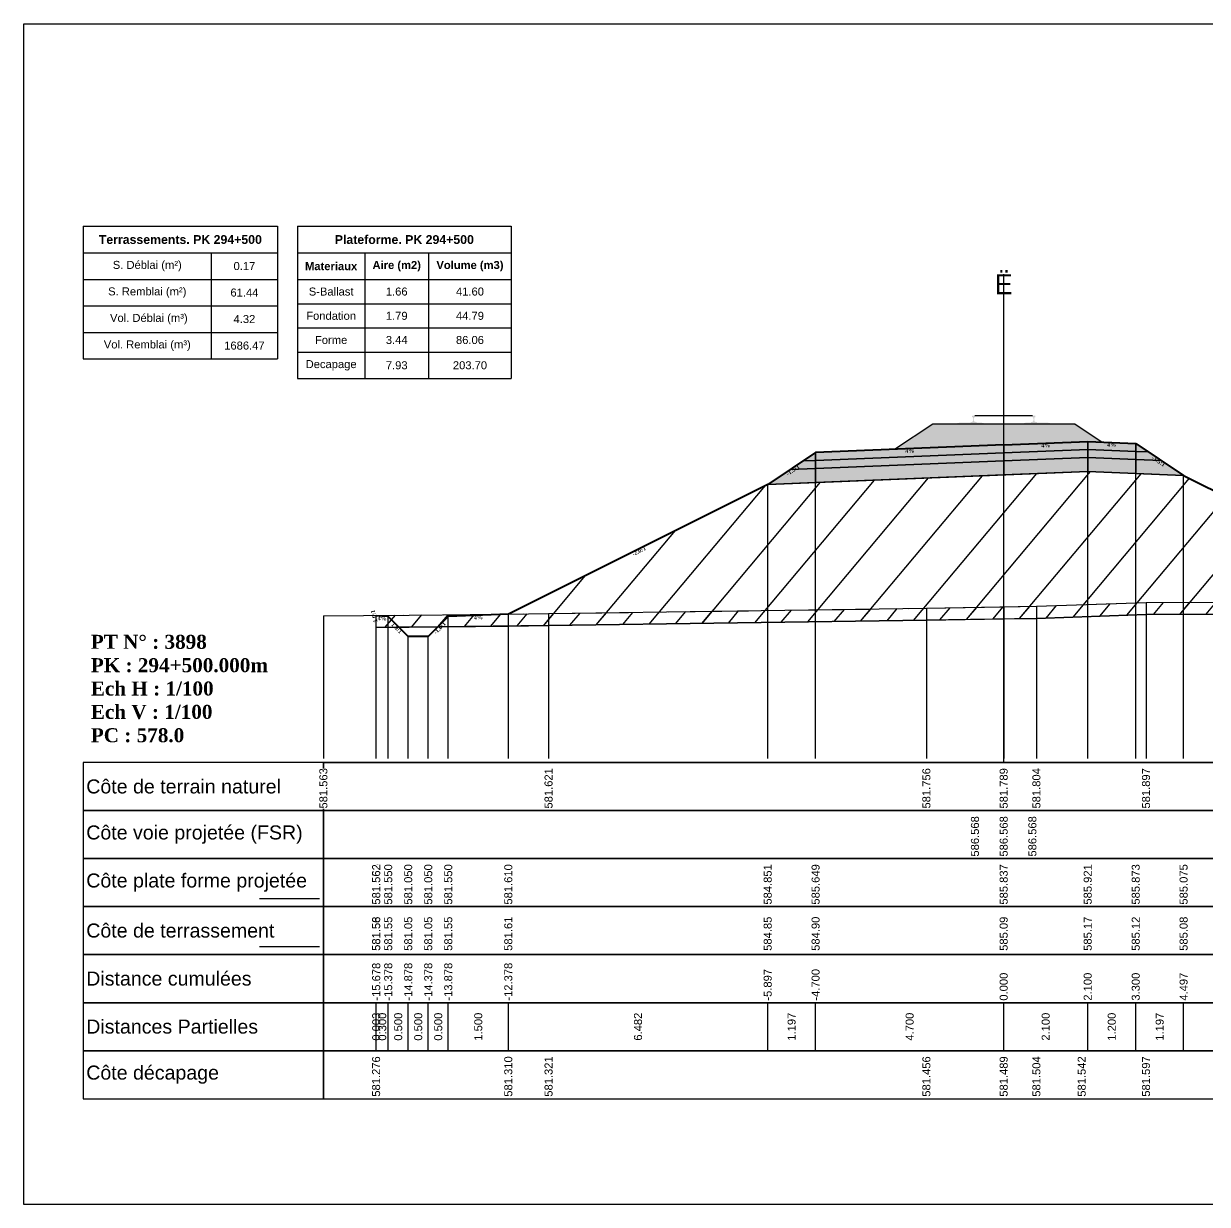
# Model space of a CAD drawing. Header units: millimetres. Extents: x 2762 to 3076, y 916 to 3305.
# Drawn here: x 2797.56 to 2827.14, y 2505.65 to 2535.15 of the extents above; entities that cross this region are included whole.
import ezdxf

# ---------------------------------------------------------------- set-up
doc = ezdxf.new("R2010")
doc.units = ezdxf.units.MM
doc.header["$LTSCALE"] = 2
doc.linetypes.add('CACHE', pattern=[9.525, 6.35, -3.175])
doc.linetypes.add('DASHED', pattern=[0.75, 0.5, -0.25])
for name, color, linetype in [('C-ANNO-TABL', 1, 'Continuous'), ('C-ANNO-TABL-TEXT', 150, 'Continuous'), ('C-ANNO-TABL-TITL', 150, 'Continuous'), ('C-ANNO-TABL-TTBL', 5, 'Continuous'), ('C-ROAD-CORR', 5, 'Continuous'), ('C-ROAD-SCTN', 7, 'Continuous')]:
    doc.layers.add(name, color=color, linetype=linetype)
doc.styles.add('ARIAL', font='arial.ttf')
doc.styles.add('C3D_Etiquette', font='romans.shx')
doc.styles.add('C3D_Profil_Travers', font='romans.shx')
doc.styles.get("Standard").update_dxf_attribs({"font": 'arial.ttf'})

msp = doc.modelspace()

# ---------------------------------------------------------------- hatches: boundary and pattern name
at = {"linetype": 'Continuous', "lineweight": -3}
h = msp.add_hatch(dxfattribs=at)
h.set_pattern_fill('GRAVEL', color=252, scale=0.009, style=0)
h.set_pattern_definition([(228.0128, (2819.486781, 2524.74023), (-1.8288, -2.0574), [0.030755, -3.0447435]), (184.96974, (2819.466207, 2524.717369), (2.743199999, 0.228600013), [0.0527764, -5.2248644]), (132.51045, (2819.413629, 2524.712797), (2.286, -2.5146), [0.0372133, -3.684125]), (267.2737, (2819.324475, 2524.655647), (0.2286, 4.572), [0.0480604, -4.7579794]), (292.83365, (2819.322189, 2524.607641), (-1.143, 2.7432), [0.047127, -4.6655827]), (357.2737, (2819.340477, 2524.564207), (-4.572, 0.2286), [0.0480604, -4.7579794]), (37.69424, (2819.388483, 2524.561921), (-2.9718, -2.286), [0.0635574, -6.2921804]), (72.25533, (2819.438775, 2524.600783), (1.6002, 5.0292), [0.0600048, -5.940473]), (121.42957, (2819.457063, 2524.657933), (-1.8288, 2.9718), [0.048223, -4.774099]), (175.23636, (2819.431917, 2524.699081), (2.5146, -0.2286), [0.055054, -2.697654]), (222.39744, (2819.377053, 2524.703653), (-2.7432, -2.5146), [0.071197, -7.0485095]), (138.81407, (2819.55079, 2524.653361), (-1.6002, 1.3716), [0.0243004, -2.405751]), (171.46923, (2819.532501, 2524.669363), (2.9718, -0.4572), [0.0462314, -4.5769175]), (225, (2819.48678, 2524.67622), (-3e-17, -0.2286), [0.032329, -0.29096]), (203.1986, (2819.47078, 2524.703653), (1.143, 0.4572), [0.01741, -1.723556]), (291.8014, (2819.454777, 2524.696795), (-0.2286, 0.6858), [0.024621, -1.206428]), (30.9638, (2819.46392, 2524.673935), (0.6858, 0.4572), [0.039989, -1.292967]), (161.565, (2819.49821, 2524.69451), (0.4572, -0.2286), [0.028916, -0.693981]), (16.38954, (2819.322189, 2524.696795), (2.286, 0.6858), [0.040508, -4.0102944]), (70.34618, (2819.361051, 2524.708225), (-0.9144, -2.5146), [0.033984, -3.3643994]), (293.1986, (2819.49821, 2524.74023), (-0.4572, 1.143), [0.034819, -1.7061465]), (343.61046, (2819.511927, 2524.708225), (-2.286, 0.6858), [0.040508, -4.0102944]), (339.44395, (2819.32219, 2524.555063), (-1.143, 0.4572), [0.039063, -1.914096]), (294.77514, (2819.358765, 2524.541347), (-1.143, 2.5146), [0.0327305, -3.2403234]), (66.8014, (2819.500497, 2524.51163), (0.4572, 1.143), [0.034819, -1.7061465]), (17.35402, (2819.514213, 2524.543633), (-2.9718, -0.9144), [0.0383204, -3.793714]), (69.44395, (2819.388483, 2524.51163), (-0.4572, -1.143), [0.0195316, -1.933628]), (101.3099, (2819.48678, 2524.51163), (-0.2286, 0.9144), [0.011656, -1.1539795]), (165.9638, (2819.484495, 2524.52306), (0.6858, -0.2286), [0.047127, -0.895415]), (186.009, (2819.438775, 2524.534489), (2.286, 0.2286), [0.043674, -4.323723]), (303.69, (2819.46392, 2524.65336), (-0.2286, 0.4572), [0.032969, -0.79126]), (353.15723, (2819.482209, 2524.625929), (3.8862, -0.4572), [0.05756, -5.698441]), (60.9454, (2819.53936, 2524.619071), (-0.9144, -1.6002), [0.023536, -2.330045]), (90, (2819.5508, 2524.63965), (-0.2286, 0.2286), [0.013716, -0.214884]), (120.25644, (2819.434203, 2524.541347), (0.9144, -1.6002), [0.031758, -3.1440547]), (48.0128, (2819.418201, 2524.56878), (1.8288, 2.0574), [0.06151, -3.0139886]), (0, (2819.45935, 2524.6145), (0.2286, 0.2286), [0.059436, -0.169164]), (325.30485, (2819.518785, 2524.614499), (2.286, -1.6002), [0.036145, -3.5783385]), (254.0546, (2819.548503, 2524.593925), (-0.2286, -0.9144), [0.033285, -1.6309485]), (207.64598, (2819.539359, 2524.561921), (-4.3434, -2.286), [0.054193, -5.365122]), (175.42608, (2819.491353, 2524.536775), (-2.9718, 0.2286), [0.0573327, -5.675926])])
h.paths.add_polyline_path([(2819.322, 2524.512), (2820.28, 2525.15), (2823.83, 2525.15), (2824.519, 2524.69), (2824.155, 2524.705)])
msp.add_hatch(color=254, dxfattribs=at).paths.add_polyline_path([(2820.837, 2524.968), (2820.837, 2525.153), (2820.952, 2525.174), (2821.3, 2525.174), (2821.3, 2525.18), (2821.226, 2525.18), (2821.226, 2525.19), (2821.227, 2525.191), (2821.229, 2525.192), (2821.23, 2525.192), (2821.25, 2525.194), (2821.253, 2525.194), (2821.256, 2525.195), (2821.284, 2525.206), (2821.287, 2525.207), (2821.288, 2525.208), (2821.289, 2525.21), (2821.29, 2525.214), (2821.291, 2525.221), (2821.292, 2525.23), (2821.293, 2525.24), (2821.293, 2525.264), (2821.292, 2525.28), (2821.292, 2525.286), (2821.291, 2525.292), (2821.29, 2525.297), (2821.29, 2525.299), (2821.289, 2525.302), (2821.288, 2525.304), (2821.287, 2525.305), (2821.286, 2525.307), (2821.285, 2525.307), (2821.269, 2525.313), (2821.267, 2525.315), (2821.266, 2525.315), (2821.265, 2525.317), (2821.265, 2525.32), (2821.265, 2525.338), (2821.266, 2525.342), (2821.267, 2525.344), (2821.269, 2525.347), (2821.271, 2525.348), (2821.274, 2525.349), (2821.275, 2525.35), (2821.279, 2525.351), (2821.283, 2525.351), (2821.286, 2525.352), (2821.29, 2525.352), (2821.295, 2525.352), (2821.298, 2525.352), (2821.301, 2525.352), (2821.305, 2525.352), (2821.308, 2525.352), (2821.312, 2525.352), (2821.317, 2525.352), (2821.32, 2525.351), (2821.324, 2525.351), (2821.328, 2525.35), (2821.329, 2525.349), (2821.331, 2525.348), (2821.334, 2525.347), (2821.336, 2525.344), (2821.337, 2525.342), (2821.337, 2525.338), (2821.337, 2525.32), (2821.337, 2525.317), (2821.337, 2525.315), (2821.336, 2525.315), (2821.334, 2525.313), (2821.318, 2525.307), (2821.317, 2525.307), (2821.315, 2525.305), (2821.314, 2525.304), (2821.314, 2525.302), (2821.313, 2525.299), (2821.312, 2525.297), (2821.312, 2525.292), (2821.311, 2525.286), (2821.31, 2525.28), (2821.31, 2525.264), (2821.31, 2525.24), (2821.311, 2525.23), (2821.312, 2525.221), (2821.313, 2525.214), (2821.314, 2525.21), (2821.315, 2525.208), (2821.316, 2525.207), (2821.318, 2525.206), (2821.347, 2525.195), (2821.35, 2525.194), (2821.353, 2525.194), (2821.373, 2525.192), (2821.374, 2525.192), (2821.375, 2525.191), (2821.376, 2525.19), (2821.376, 2525.18), (2821.302, 2525.18), (2821.302, 2525.174), (2821.506, 2525.174), (2821.638, 2525.144), (2822.472, 2525.144), (2822.603, 2525.174), (2822.807, 2525.174), (2822.807, 2525.18), (2822.733, 2525.18), (2822.733, 2525.19), (2822.734, 2525.191), (2822.736, 2525.192), (2822.737, 2525.192), (2822.757, 2525.194), (2822.76, 2525.194), (2822.763, 2525.195), (2822.791, 2525.206), (2822.794, 2525.207), (2822.795, 2525.208), (2822.796, 2525.21), (2822.797, 2525.214), (2822.798, 2525.221), (2822.799, 2525.23), (2822.8, 2525.24), (2822.8, 2525.264), (2822.799, 2525.28), (2822.799, 2525.286), (2822.798, 2525.292), (2822.797, 2525.297), (2822.797, 2525.299), (2822.796, 2525.302), (2822.795, 2525.304), (2822.794, 2525.305), (2822.793, 2525.307), (2822.792, 2525.307), (2822.776, 2525.313), (2822.774, 2525.315), (2822.773, 2525.315), (2822.772, 2525.317), (2822.772, 2525.32), (2822.772, 2525.338), (2822.773, 2525.342), (2822.774, 2525.344), (2822.776, 2525.347), (2822.778, 2525.348), (2822.781, 2525.349), (2822.782, 2525.35), (2822.786, 2525.351), (2822.79, 2525.351), (2822.793, 2525.352), (2822.797, 2525.352), (2822.802, 2525.352), (2822.805, 2525.352), (2822.808, 2525.352), (2822.812, 2525.352), (2822.815, 2525.352), (2822.819, 2525.352), (2822.824, 2525.352), (2822.827, 2525.351), (2822.831, 2525.351), (2822.835, 2525.35), (2822.836, 2525.349), (2822.838, 2525.348), (2822.841, 2525.347), (2822.843, 2525.344), (2822.844, 2525.342), (2822.844, 2525.338), (2822.844, 2525.32), (2822.844, 2525.317), (2822.844, 2525.315), (2822.843, 2525.315), (2822.841, 2525.313), (2822.825, 2525.307), (2822.824, 2525.307), (2822.822, 2525.305), (2822.821, 2525.304), (2822.821, 2525.302), (2822.82, 2525.299), (2822.819, 2525.297), (2822.819, 2525.292), (2822.818, 2525.286), (2822.817, 2525.28), (2822.817, 2525.264), (2822.817, 2525.24), (2822.818, 2525.23), (2822.819, 2525.221), (2822.82, 2525.214), (2822.821, 2525.21), (2822.822, 2525.208), (2822.823, 2525.207), (2822.825, 2525.206), (2822.854, 2525.195), (2822.857, 2525.194), (2822.86, 2525.194), (2822.88, 2525.192), (2822.881, 2525.192), (2822.882, 2525.191), (2822.883, 2525.19), (2822.883, 2525.18), (2822.809, 2525.18), (2822.809, 2525.174), (2823.157, 2525.174), (2823.272, 2525.153), (2823.272, 2524.968)])
h = msp.add_hatch(color=30, dxfattribs=at)
h.paths.add_polyline_path([(2825.355, 2524.257), (2825.355, 2524.457), (2825.674, 2524.444), (2825.993, 2524.231)])
h.paths.add_polyline_path([(2824.155, 2524.305), (2824.155, 2524.505), (2825.355, 2524.457), (2825.355, 2524.257)])
h.paths.add_polyline_path([(2822.055, 2524.221), (2822.055, 2524.421), (2824.155, 2524.505), (2824.155, 2524.305)])
h.paths.add_polyline_path([(2817.355, 2524.033), (2817.355, 2524.233), (2822.055, 2524.421), (2822.055, 2524.221)])
h.paths.add_polyline_path([(2816.716, 2524.007), (2817.035, 2524.22), (2817.355, 2524.233), (2817.355, 2524.033)])
h = msp.add_hatch(color=11, dxfattribs=at)
h.paths.add_polyline_path([(2825.355, 2524.457), (2825.355, 2524.657), (2825.674, 2524.444)])
h.paths.add_polyline_path([(2824.155, 2524.505), (2824.155, 2524.705), (2825.355, 2524.657), (2825.355, 2524.457)])
h.paths.add_polyline_path([(2822.055, 2524.421), (2822.055, 2524.621), (2824.155, 2524.705), (2824.155, 2524.505)])
h.paths.add_polyline_path([(2817.355, 2524.233), (2817.355, 2524.433), (2822.055, 2524.621), (2822.055, 2524.421)])
h.paths.add_polyline_path([(2817.035, 2524.22), (2817.355, 2524.433), (2817.355, 2524.233)])
h = msp.add_hatch(color=83, dxfattribs=at)
h.paths.add_polyline_path([(2825.355, 2523.907), (2825.355, 2524.257), (2825.993, 2524.231), (2826.551, 2523.859)])
h.paths.add_polyline_path([(2824.155, 2523.955), (2824.155, 2524.305), (2825.355, 2524.257), (2825.355, 2523.907)])
h.paths.add_polyline_path([(2822.055, 2523.871), (2822.055, 2524.221), (2824.155, 2524.305), (2824.155, 2523.955)])
h.paths.add_polyline_path([(2817.355, 2523.683), (2817.355, 2524.033), (2822.055, 2524.221), (2822.055, 2523.871)])
h.paths.add_polyline_path([(2816.158, 2523.635), (2816.716, 2524.007), (2817.355, 2524.033), (2817.355, 2523.683)])
h = msp.add_hatch(dxfattribs=at)
h.set_pattern_fill('_U', color=3, angle=50, style=0, pattern_type=0)
h.set_pattern_definition([(50, (2807.918, 2520.076), (-0.766044, 0.642788), [])])
h.paths.add_polyline_path([(2807.918, 2520.076), (2808.176, 2520.334), (2809.676, 2520.394), (2816.158, 2523.635), (2824.155, 2523.955), (2826.551, 2523.859), (2832.822, 2520.724), (2832.822, 2520.424), (2825.612, 2520.381), (2822.873, 2520.287), (2820.124, 2520.24), (2810.682, 2520.105)])
h.paths.add_polyline_path([(2806.373, 2520.06), (2806.373, 2520.36), (2806.376, 2520.346), (2806.676, 2520.334), (2806.945, 2520.066)])
h = msp.add_hatch(dxfattribs=at)
h.set_pattern_fill('_U', color=150, scale=0.5, angle=50, style=0, pattern_type=0)
h.set_pattern_definition([(50, (2807.918, 2520.07604), (-0.383022, 0.321394), [])])
h.paths.add_polyline_path([(2807.918, 2520.076), (2808.176, 2520.334), (2809.676, 2520.394), (2810.682, 2520.405), (2820.124, 2520.54), (2822.873, 2520.587), (2825.612, 2520.681), (2832.822, 2520.724), (2832.822, 2520.424), (2825.612, 2520.381), (2822.873, 2520.287), (2820.124, 2520.24), (2810.682, 2520.105)])
h.paths.add_polyline_path([(2806.373, 2520.36), (2809.676, 2520.394), (2808.176, 2520.334), (2807.918, 2520.076), (2806.945, 2520.066), (2806.676, 2520.334), (2806.376, 2520.346)])
h.paths.add_polyline_path([(2806.373, 2520.06), (2806.373, 2520.36), (2806.376, 2520.346), (2806.676, 2520.334), (2806.945, 2520.066)])

# ---------------------------------------------------------------- linework, layer by layer
at = {"color": 7, "linetype": 'Continuous', "lineweight": -3}
for p, q in [((2822.055, 2516.684), (2822.055, 2528.884)), ((2805.054, 2516.684), (2839.056, 2516.684)), ((2806.373, 2509.484), (2806.373, 2510.684)), ((2806.376, 2509.484), (2806.376, 2510.684)), ((2806.376, 2509.484), (2806.376, 2510.684)), ((2806.676, 2509.484), (2806.676, 2510.684)), ((2806.676, 2509.484), (2806.676, 2510.684)), ((2807.176, 2509.484), (2807.176, 2510.684)), ((2807.176, 2509.484), (2807.176, 2510.684)), ((2807.676, 2509.484), (2807.676, 2510.684)), ((2807.676, 2509.484), (2807.676, 2510.684)), ((2808.176, 2509.484), (2808.176, 2510.684)), ((2808.176, 2509.484), (2808.176, 2510.684)), ((2809.676, 2509.484), (2809.676, 2510.684)), ((2809.676, 2509.484), (2809.676, 2510.684)), ((2816.158, 2509.484), (2816.158, 2510.684)), ((2816.158, 2509.484), (2816.158, 2510.684)), ((2817.355, 2509.484), (2817.355, 2510.684)), ((2817.355, 2509.484), (2817.355, 2510.684)), ((2822.055, 2509.484), (2822.055, 2510.684)), ((2822.055, 2509.484), (2822.055, 2510.684)), ((2824.155, 2509.484), (2824.155, 2510.684)), ((2824.155, 2509.484), (2824.155, 2510.684)), ((2825.355, 2509.484), (2825.355, 2510.684)), ((2825.355, 2509.484), (2825.355, 2510.684)), ((2826.551, 2509.484), (2826.551, 2510.684)), ((2826.551, 2509.484), (2826.551, 2510.684))]:
    msp.add_line(p, q, dxfattribs=at)
at = {"color": 251, "linetype": 'Continuous', "lineweight": -3}
for p, q in [((2819.322, 2524.512), (2820.28, 2525.15)), ((2820.28, 2525.15), (2823.83, 2525.15)), ((2823.83, 2525.15), (2824.519, 2524.69)), ((2817.355, 2524.433), (2822.055, 2524.621)), ((2824.155, 2524.705), (2819.322, 2524.512)), ((2822.055, 2524.621), (2824.155, 2524.705)), ((2822.055, 2524.421), (2822.055, 2524.621)), ((2822.055, 2524.621), (2822.055, 2524.421)), ((2824.155, 2524.505), (2822.055, 2524.421)), ((2824.519, 2524.69), (2824.155, 2524.705)), ((2824.155, 2524.505), (2824.155, 2524.705)), ((2824.155, 2524.705), (2825.355, 2524.657)), ((2824.155, 2524.705), (2824.155, 2524.505)), ((2825.355, 2524.457), (2824.155, 2524.505)), ((2825.355, 2524.457), (2825.355, 2524.657)), ((2825.355, 2524.657), (2825.674, 2524.444)), ((2825.355, 2524.657), (2825.355, 2524.457)), ((2817.035, 2524.22), (2817.355, 2524.433)), ((2817.355, 2524.233), (2817.035, 2524.22)), ((2817.355, 2524.233), (2817.355, 2524.433)), ((2817.355, 2524.433), (2817.355, 2524.233)), ((2822.055, 2524.421), (2817.355, 2524.233)), ((2825.674, 2524.444), (2825.355, 2524.457))]:
    msp.add_line(p, q, dxfattribs=at)
at = {"color": 53, "linetype": 'Continuous', "lineweight": -3}
for p, q in [((2822.055, 2524.421), (2824.155, 2524.505)), ((2824.155, 2524.305), (2824.155, 2524.505)), ((2824.155, 2524.505), (2825.355, 2524.457)), ((2824.155, 2524.505), (2824.155, 2524.305)), ((2816.716, 2524.007), (2817.035, 2524.22)), ((2817.035, 2524.22), (2817.355, 2524.233)), ((2817.355, 2524.233), (2822.055, 2524.421)), ((2817.355, 2524.033), (2817.355, 2524.233)), ((2817.355, 2524.233), (2817.355, 2524.033)), ((2822.055, 2524.221), (2817.355, 2524.033)), ((2817.355, 2524.033), (2822.055, 2524.221)), ((2822.055, 2524.221), (2822.055, 2524.421)), ((2822.055, 2524.421), (2822.055, 2524.221)), ((2824.155, 2524.305), (2822.055, 2524.221)), ((2822.055, 2524.221), (2824.155, 2524.305)), ((2822.055, 2523.871), (2822.055, 2524.221)), ((2822.055, 2524.221), (2822.055, 2523.871)), ((2825.355, 2524.257), (2824.155, 2524.305)), ((2824.155, 2523.955), (2824.155, 2524.305)), ((2824.155, 2524.305), (2825.355, 2524.257)), ((2824.155, 2524.305), (2824.155, 2523.955)), ((2825.355, 2524.257), (2825.355, 2524.457)), ((2825.355, 2524.457), (2825.674, 2524.444)), ((2825.355, 2524.457), (2825.355, 2524.257)), ((2825.993, 2524.231), (2825.355, 2524.257)), ((2825.355, 2523.907), (2825.355, 2524.257)), ((2825.355, 2524.257), (2825.993, 2524.231)), ((2825.355, 2524.257), (2825.355, 2523.907)), ((2825.674, 2524.444), (2825.993, 2524.231)), ((2825.993, 2524.231), (2826.551, 2523.859)), ((2816.158, 2523.635), (2816.716, 2524.007)), ((2817.355, 2524.033), (2816.716, 2524.007)), ((2816.716, 2524.007), (2817.355, 2524.033)), ((2817.355, 2523.683), (2817.355, 2524.033)), ((2817.355, 2524.033), (2817.355, 2523.683)), ((2824.155, 2523.955), (2822.055, 2523.871)), ((2825.355, 2523.907), (2824.155, 2523.955)), ((2826.551, 2523.859), (2825.355, 2523.907)), ((2817.355, 2523.683), (2816.158, 2523.635)), ((2822.055, 2523.871), (2817.355, 2523.683))]:
    msp.add_line(p, q, dxfattribs=at)
at = {"color": 253, "linetype": 'Continuous', "lineweight": -3}
for p, q in [((2816.158, 2523.635), (2824.155, 2523.955)), ((2824.155, 2523.955), (2826.551, 2523.859)), ((2809.676, 2520.394), (2816.158, 2523.635)), ((2826.551, 2523.859), (2832.822, 2520.724)), ((2822.873, 2520.587), (2825.612, 2520.681)), ((2825.612, 2520.681), (2832.822, 2520.724)), ((2806.373, 2520.36), (2809.676, 2520.394)), ((2806.376, 2520.346), (2806.373, 2520.36)), ((2806.373, 2520.06), (2806.373, 2520.36)), ((2806.373, 2520.36), (2806.376, 2520.346)), ((2806.373, 2520.06), (2806.373, 2520.36)), ((2806.373, 2520.36), (2806.376, 2520.346)), ((2806.676, 2520.334), (2806.376, 2520.346)), ((2806.376, 2520.346), (2806.676, 2520.334)), ((2806.376, 2520.346), (2806.676, 2520.334)), ((2808.176, 2520.334), (2809.676, 2520.394)), ((2809.676, 2520.394), (2808.176, 2520.334)), ((2808.176, 2520.334), (2809.676, 2520.394)), ((2809.676, 2520.394), (2810.682, 2520.405)), ((2810.682, 2520.405), (2820.124, 2520.54)), ((2820.124, 2520.54), (2822.873, 2520.587)), ((2825.612, 2520.381), (2822.873, 2520.287)), ((2825.612, 2520.381), (2822.873, 2520.287)), ((2832.822, 2520.424), (2825.612, 2520.381)), ((2832.822, 2520.424), (2825.612, 2520.381)), ((2806.945, 2520.066), (2806.373, 2520.06)), ((2806.945, 2520.066), (2806.373, 2520.06)), ((2806.945, 2520.066), (2806.676, 2520.334)), ((2806.676, 2520.334), (2806.945, 2520.066)), ((2806.676, 2520.334), (2806.945, 2520.066)), ((2807.918, 2520.076), (2806.945, 2520.066)), ((2806.945, 2520.066), (2807.918, 2520.076)), ((2807.176, 2519.834), (2806.945, 2520.066)), ((2807.918, 2520.076), (2807.676, 2519.834)), ((2807.918, 2520.076), (2808.176, 2520.334)), ((2808.176, 2520.334), (2807.918, 2520.076)), ((2807.918, 2520.076), (2808.176, 2520.334)), ((2810.682, 2520.105), (2807.918, 2520.076)), ((2810.682, 2520.105), (2807.918, 2520.076)), ((2820.124, 2520.24), (2810.682, 2520.105)), ((2820.124, 2520.24), (2810.682, 2520.105)), ((2822.873, 2520.287), (2820.124, 2520.24)), ((2822.873, 2520.287), (2820.124, 2520.24)), ((2807.676, 2519.834), (2807.176, 2519.834))]:
    msp.add_line(p, q, dxfattribs=at)
at = {"color": 8, "linetype": 'CACHE', "lineweight": -3}
for p, q in [((2824.155, 2516.784), (2824.155, 2523.955)), ((2825.355, 2516.784), (2825.355, 2523.907)), ((2816.158, 2516.784), (2816.158, 2523.635)), ((2817.355, 2516.784), (2817.355, 2523.683)), ((2822.055, 2516.784), (2822.055, 2523.871)), ((2822.055, 2516.784), (2822.055, 2523.871)), ((2826.551, 2516.784), (2826.551, 2523.859)), ((2806.373, 2516.784), (2806.373, 2520.36)), ((2806.376, 2516.784), (2806.376, 2520.346)), ((2809.676, 2516.784), (2809.676, 2520.394)), ((2806.676, 2516.784), (2806.676, 2520.334)), ((2808.176, 2516.784), (2808.176, 2520.334)), ((2807.176, 2516.784), (2807.176, 2519.834)), ((2807.676, 2516.784), (2807.676, 2519.834))]:
    msp.add_line(p, q, dxfattribs=at)
at = {"color": 105, "linetype": 'DASHED', "lineweight": -3, "ltscale": 2}
for p, q in [((2822.873, 2520.587), (2825.612, 2520.681)), ((2825.612, 2520.681), (2837.377, 2520.751)), ((2805.055, 2520.346), (2810.682, 2520.405)), ((2810.682, 2520.405), (2820.124, 2520.54)), ((2820.124, 2520.54), (2822.055, 2520.573)), ((2822.055, 2520.573), (2822.873, 2520.587))]:
    msp.add_line(p, q, dxfattribs=at)
at = {"color": 98, "linetype": 'CACHE', "lineweight": -3}
for p, q in [((2825.612, 2520.681), (2825.612, 2516.784)), ((2805.055, 2520.346), (2805.055, 2516.784)), ((2810.682, 2520.405), (2810.682, 2516.784)), ((2820.124, 2520.54), (2820.124, 2516.784)), ((2822.055, 2520.573), (2822.055, 2516.784)), ((2822.873, 2520.587), (2822.873, 2516.784))]:
    msp.add_line(p, q, dxfattribs=at)
at = {"color": 6, "linetype": 'Continuous', "lineweight": -3}
for p, q in [((2824.005, 2520.326), (2825.612, 2520.381)), ((2825.612, 2520.381), (2832.822, 2520.424)), ((2806.373, 2520.06), (2809.676, 2520.094)), ((2809.676, 2520.094), (2810.682, 2520.105)), ((2810.682, 2520.105), (2820.124, 2520.24)), ((2820.124, 2520.24), (2822.055, 2520.273)), ((2822.055, 2520.273), (2822.873, 2520.287)), ((2822.873, 2520.287), (2824.005, 2520.326))]:
    msp.add_line(p, q, dxfattribs=at)
at = {"color": 154, "linetype": 'Continuous', "lineweight": -3}
msp.add_line((2803.454, 2513.284), (2804.954, 2513.284), dxfattribs=at)
at = {"color": 1, "linetype": 'Continuous', "lineweight": -3}
msp.add_line((2803.454, 2512.084), (2804.954, 2512.084), dxfattribs=at)
at = {"color": 7, "linetype": 'Continuous', "lineweight": -3}
for points in [[(2805.054, 2515.484), (2805.054, 2516.684), (2799.054, 2516.684), (2799.054, 2515.484)], [(2805.054, 2515.484), (2839.056, 2515.484), (2839.056, 2516.684), (2805.054, 2516.684)], [(2805.054, 2514.284), (2805.054, 2515.484), (2799.054, 2515.484), (2799.054, 2514.284)], [(2805.054, 2514.284), (2839.056, 2514.284), (2839.056, 2515.484), (2805.054, 2515.484)], [(2805.054, 2513.084), (2805.054, 2514.284), (2799.054, 2514.284), (2799.054, 2513.084)], [(2805.054, 2513.084), (2839.056, 2513.084), (2839.056, 2514.284), (2805.054, 2514.284)], [(2805.054, 2511.884), (2805.054, 2513.084), (2799.054, 2513.084), (2799.054, 2511.884)], [(2805.054, 2511.884), (2839.056, 2511.884), (2839.056, 2513.084), (2805.054, 2513.084)], [(2805.054, 2510.684), (2805.054, 2511.884), (2799.054, 2511.884), (2799.054, 2510.684)], [(2805.054, 2510.684), (2839.056, 2510.684), (2839.056, 2511.884), (2805.054, 2511.884)], [(2805.054, 2509.484), (2805.054, 2510.684), (2799.054, 2510.684), (2799.054, 2509.484)], [(2805.054, 2509.484), (2839.056, 2509.484), (2839.056, 2510.684), (2805.054, 2510.684)], [(2805.054, 2508.284), (2805.054, 2509.484), (2799.054, 2509.484), (2799.054, 2508.284)], [(2805.054, 2508.284), (2839.056, 2508.284), (2839.056, 2509.484), (2805.054, 2509.484)]]:
    msp.add_3dface(points, dxfattribs=at)
at = {"layer": 'C-ANNO-TABL', "color": 7, "linetype": 'Continuous', "lineweight": -3}
for p, q in [((2799.054, 2529.419), (2802.254, 2529.419)), ((2802.254, 2529.419), (2803.907, 2529.419)), ((2802.254, 2529.419), (2802.254, 2528.757)), ((2804.407, 2529.416), (2806.089, 2529.416)), ((2806.089, 2529.416), (2807.685, 2529.416)), ((2806.089, 2529.416), (2806.089, 2528.754)), ((2807.685, 2529.416), (2809.748, 2529.416)), ((2807.685, 2529.416), (2807.685, 2528.754)), ((2799.054, 2528.757), (2802.254, 2528.757)), ((2802.254, 2528.757), (2803.907, 2528.757)), ((2802.254, 2528.757), (2802.254, 2528.095)), ((2804.407, 2528.754), (2806.089, 2528.754)), ((2806.089, 2528.754), (2807.685, 2528.754)), ((2806.089, 2528.754), (2806.089, 2528.147)), ((2807.685, 2528.754), (2809.748, 2528.754)), ((2807.685, 2528.754), (2807.685, 2528.147)), ((2799.054, 2528.095), (2802.254, 2528.095)), ((2802.254, 2528.095), (2803.907, 2528.095)), ((2802.254, 2528.095), (2802.254, 2527.432)), ((2804.407, 2528.147), (2806.089, 2528.147)), ((2806.089, 2528.147), (2807.685, 2528.147)), ((2806.089, 2528.147), (2806.089, 2527.543)), ((2807.685, 2528.147), (2809.748, 2528.147)), ((2807.685, 2528.147), (2807.685, 2527.543)), ((2804.407, 2527.543), (2806.089, 2527.543)), ((2806.089, 2527.543), (2807.685, 2527.543)), ((2806.089, 2527.543), (2806.089, 2526.939)), ((2807.685, 2527.543), (2809.748, 2527.543)), ((2807.685, 2527.543), (2807.685, 2526.939)), ((2799.054, 2527.432), (2802.254, 2527.432)), ((2802.254, 2527.432), (2803.907, 2527.432)), ((2802.254, 2527.432), (2802.254, 2526.77)), ((2804.407, 2526.939), (2806.089, 2526.939)), ((2806.089, 2526.939), (2807.685, 2526.939)), ((2806.089, 2526.939), (2806.089, 2526.28)), ((2807.685, 2526.939), (2809.748, 2526.939)), ((2807.685, 2526.939), (2807.685, 2526.28))]:
    msp.add_line(p, q, dxfattribs=at)
at = {"layer": 'C-ANNO-TABL-TTBL', "color": 7, "linetype": 'Continuous', "lineweight": -3}
for p, q in [((2799.054, 2530.084), (2803.907, 2530.084)), ((2799.054, 2530.084), (2799.054, 2529.419)), ((2803.907, 2530.084), (2803.907, 2529.419)), ((2804.407, 2530.084), (2809.748, 2530.084)), ((2804.407, 2530.084), (2804.407, 2529.416)), ((2809.748, 2530.084), (2809.748, 2529.416)), ((2799.054, 2529.419), (2799.054, 2528.757)), ((2803.907, 2529.419), (2803.907, 2528.757)), ((2804.407, 2529.416), (2804.407, 2528.754)), ((2809.748, 2529.416), (2809.748, 2528.754)), ((2799.054, 2528.757), (2799.054, 2528.095)), ((2803.907, 2528.757), (2803.907, 2528.095)), ((2804.407, 2528.754), (2804.407, 2528.147)), ((2809.748, 2528.754), (2809.748, 2528.147)), ((2799.054, 2528.095), (2799.054, 2527.432)), ((2803.907, 2528.095), (2803.907, 2527.432)), ((2804.407, 2528.147), (2804.407, 2527.543)), ((2809.748, 2528.147), (2809.748, 2527.543)), ((2804.407, 2527.543), (2804.407, 2526.939)), ((2809.748, 2527.543), (2809.748, 2526.939)), ((2799.054, 2527.432), (2799.054, 2526.77)), ((2803.907, 2527.432), (2803.907, 2526.77)), ((2804.407, 2526.939), (2804.407, 2526.28)), ((2809.748, 2526.939), (2809.748, 2526.28)), ((2799.054, 2526.77), (2802.254, 2526.77)), ((2802.254, 2526.77), (2803.907, 2526.77)), ((2804.407, 2526.28), (2806.089, 2526.28)), ((2806.089, 2526.28), (2807.685, 2526.28)), ((2807.685, 2526.28), (2809.748, 2526.28))]:
    msp.add_line(p, q, dxfattribs=at)
at = {"layer": 'C-ROAD-CORR', "color": 1, "linetype": 'Continuous', "lineweight": 40}
for p, q in [((2822.055, 2524.621), (2817.355, 2524.433)), ((2822.055, 2524.621), (2824.155, 2524.705)), ((2824.155, 2524.705), (2825.355, 2524.657)), ((2825.355, 2524.657), (2826.551, 2523.859)), ((2817.355, 2524.433), (2816.158, 2523.635)), ((2816.158, 2523.635), (2809.676, 2520.394)), ((2826.551, 2523.859), (2832.822, 2520.724)), ((2806.376, 2520.346), (2806.373, 2520.36)), ((2806.676, 2520.334), (2806.376, 2520.346)), ((2809.676, 2520.394), (2808.176, 2520.334)), ((2807.176, 2519.834), (2806.676, 2520.334)), ((2808.176, 2520.334), (2807.676, 2519.834)), ((2807.676, 2519.834), (2807.176, 2519.834))]:
    msp.add_line(p, q, dxfattribs=at)
at = {"layer": 'C-ROAD-CORR', "color": 102, "linetype": 'Continuous', "lineweight": -3, "ltscale": 0.5}
for p, q in [((2822.055, 2523.871), (2824.155, 2523.955)), ((2824.155, 2523.955), (2825.355, 2523.907)), ((2825.355, 2523.907), (2826.551, 2523.859)), ((2817.355, 2523.683), (2816.158, 2523.635)), ((2822.055, 2523.871), (2817.355, 2523.683))]:
    msp.add_line(p, q, dxfattribs=at)
at = {"layer": 'C-ROAD-CORR', "color": 1, "linetype": 'Continuous', "lineweight": -3}
for p, q in [((2807.176, 2519.834), (2806.676, 2520.334)), ((2808.176, 2520.334), (2807.676, 2519.834))]:
    msp.add_line(p, q, dxfattribs=at)
at = {"layer": 'C-ROAD-SCTN', "color": 140, "linetype": 'Continuous', "lineweight": -3}
for p, q in [((2819.322, 2524.512), (2820.28, 2525.15)), ((2820.28, 2525.15), (2820.323, 2525.15)), ((2820.323, 2525.15), (2822.055, 2525.15)), ((2822.055, 2525.15), (2823.786, 2525.15)), ((2823.786, 2525.15), (2823.83, 2525.15)), ((2823.83, 2525.15), (2824.519, 2524.69))]:
    msp.add_line(p, q, dxfattribs=at)
at = {"layer": 'C-ROAD-SCTN', "color": 154, "linetype": 'Continuous', "lineweight": -3}
for p, q in [((2821.337, 2525.352), (2822.055, 2525.352)), ((2822.055, 2525.352), (2822.772, 2525.352)), ((2817.355, 2524.433), (2822.055, 2524.621)), ((2822.055, 2524.621), (2824.155, 2524.705)), ((2824.155, 2524.705), (2825.355, 2524.657)), ((2825.355, 2524.657), (2826.551, 2523.859)), ((2816.158, 2523.635), (2817.355, 2524.433)), ((2809.676, 2520.394), (2816.158, 2523.635)), ((2826.551, 2523.859), (2832.822, 2520.724)), ((2806.373, 2520.36), (2806.376, 2520.346)), ((2806.376, 2520.346), (2806.676, 2520.334)), ((2808.176, 2520.334), (2809.676, 2520.394)), ((2806.676, 2520.334), (2807.176, 2519.834)), ((2807.676, 2519.834), (2808.176, 2520.334)), ((2807.176, 2519.834), (2807.676, 2519.834))]:
    msp.add_line(p, q, dxfattribs=at)
at = {"layer": 'C-ROAD-SCTN', "color": 1, "linetype": 'Continuous', "lineweight": -3}
for p, q in [((2822.055, 2523.871), (2824.155, 2523.955)), ((2824.155, 2523.955), (2825.355, 2523.907)), ((2825.355, 2523.907), (2826.551, 2523.859)), ((2809.676, 2520.394), (2816.158, 2523.635)), ((2816.158, 2523.635), (2817.355, 2523.683)), ((2817.355, 2523.683), (2822.055, 2523.871)), ((2826.551, 2523.859), (2832.822, 2520.724)), ((2806.373, 2520.36), (2806.376, 2520.346)), ((2806.376, 2520.346), (2806.676, 2520.334)), ((2808.176, 2520.334), (2809.676, 2520.394)), ((2806.676, 2520.334), (2807.176, 2519.834)), ((2807.676, 2519.834), (2808.176, 2520.334)), ((2807.176, 2519.834), (2807.676, 2519.834))]:
    msp.add_line(p, q, dxfattribs=at)

# ---------------------------------------------------------------- texts
at = {"color": 7, "linetype": 'Continuous', "lineweight": -3}
for s, insert, char_height, attachment_point, style in [('{\\fWingdings|b0|i0|c2|p0;Ë}', (2822.055, 2528.384), 0.5, 8, 'C3D_Profil_Travers'), ('{\\fTimes New Roman|b1|i0|c0|p18;PT N° : 3898\\PPK : 294+500.000m\\PEch H : 1/100\\PEch V : 1/100\\PPC : 578.0}', (2799.243, 2517.184), 0.35, 7, 'C3D_Profil_Travers'), ('{\\fArial|b0|i0|c0|p34;Côte de terrain naturel}', (2799.129, 2516.084), 0.35, 4, 'C3D_Etiquette'), ('{\\fArial|b0|i0|c0|p34;Côte plate forme projetée}', (2799.129, 2513.684), 0.35, 4, 'C3D_Etiquette'), ('{\\fArial|b0|i0|c0|p34;Côte de terrassement}', (2799.129, 2512.484), 0.35, 4, 'C3D_Etiquette'), ('{\\fArial|b0|i0|c0|p34;Distance cumulées}', (2799.129, 2511.284), 0.35, 4, 'C3D_Etiquette'), ('{\\fArial|b0|i0|c0|p34;Distances Partielles}', (2799.129, 2510.084), 0.35, 4, 'C3D_Etiquette'), ('{\\fArial|b0|i0|c0|p34;Côte décapage}', (2799.129, 2508.884), 0.35, 4, 'C3D_Etiquette')]:
    msp.add_mtext(s, dxfattribs=dict(at, insert=insert, char_height=char_height, attachment_point=attachment_point, style=style))
at = {"color": 7, "linetype": 'Continuous', "lineweight": -3, "char_height": 0.1, "style": 'C3D_Etiquette'}
for s, insert, width, attachment_point, rotation in [('{\\fTimes New Roman|b1|i0|c0|p18;4%}', (2819.705, 2524.523), 0.42071, 2, 2.2906), ('{\\fTimes New Roman|b1|i0|c0|p18;4%}', (2823.105, 2524.659), 0.37094, 2, 2.2906), ('{\\fTimes New Roman|b1|i0|c0|p18;4%}', (2824.754, 2524.677), 0.42071, 2, 357.7094), ('{\\fTimes New Roman|b1|i0|c0|p18;-1.5:1}', (2825.951, 2524.255), 0.34598, 2, 326.3099), ('{\\fTimes New Roman|b1|i0|c0|p18;-1.5:1}', (2816.758, 2524.031), 0.34598, 2, 33.6901), ('{\\fTimes New Roman|b1|i0|c0|p18;-2.0:1}', (2812.919, 2522.011), 0.34598, 2, 26.5651), ('{\\fTimes New Roman|b1|i0|c0|p18;1.0:1}', (2806.371, 2520.352), 0.29446, 8, 104.0362), ('{\\fTimes New Roman|b1|i0|c0|p18;4%}', (2806.526, 2520.336), 0.37094, 2, 357.7094), ('{\\fTimes New Roman|b1|i0|c0|p18;4%}', (2808.926, 2520.36), 0.42071, 2, 2.2906), ('{\\fTimes New Roman|b1|i0|c0|p18;1.0:1}', (2806.923, 2520.081), 0.29001, 2, 315), ('{\\fTimes New Roman|b1|i0|c0|p18;-1.0:1}', (2807.929, 2520.081), 0.34598, 2, 45)]:
    msp.add_mtext(s, dxfattribs=dict(at, insert=insert, width=width, attachment_point=attachment_point, rotation=rotation))
at = {"color": 7, "linetype": 'Continuous', "lineweight": -3, "insert": (2799.129, 2514.884), "char_height": 0.35, "attachment_point": 4}
msp.add_mtext('{\\fArial|b0|i0|c0|p34;Côte voie projetée (FSR)}', dxfattribs=at)
at = {"color": 7, "linetype": 'Continuous', "lineweight": -3, "char_height": 0.2, "rotation": 90, "style": 'C3D_Profil_Travers'}
for s, insert, attachment_point in [('{\\fArial|b0|i0|c0|p34;581.58}', (2806.373, 2511.979), 4), ('{\\fArial|b0|i0|c0|p34;581.56}', (2806.376, 2511.979), 4), ('{\\fArial|b0|i0|c0|p34;581.55}', (2806.676, 2511.979), 4), ('{\\fArial|b0|i0|c0|p34;581.05}', (2807.176, 2511.979), 4), ('{\\fArial|b0|i0|c0|p34;581.05}', (2807.676, 2511.979), 4), ('{\\fArial|b0|i0|c0|p34;581.55}', (2808.176, 2511.979), 4), ('{\\fArial|b0|i0|c0|p34;581.61}', (2809.676, 2511.979), 4), ('{\\fArial|b0|i0|c0|p34;584.85}', (2816.158, 2511.979), 4), ('{\\fArial|b0|i0|c0|p34;584.90}', (2817.355, 2511.979), 4), ('{\\fArial|b0|i0|c0|p34;585.09}', (2822.055, 2511.979), 4), ('{\\fArial|b0|i0|c0|p34;585.17}', (2824.155, 2511.979), 4), ('{\\fArial|b0|i0|c0|p34;585.12}', (2825.355, 2511.979), 4), ('{\\fArial|b0|i0|c0|p34;585.08}', (2826.551, 2511.979), 4), ('{\\fArial|b0|i0|c0|p34;0.003}', (2806.375, 2510.084), 5), ('{\\fArial|b0|i0|c0|p34;0.300}', (2806.526, 2510.084), 5), ('{\\fArial|b0|i0|c0|p34;0.500}', (2806.926, 2510.084), 5), ('{\\fArial|b0|i0|c0|p34;0.500}', (2807.426, 2510.084), 5), ('{\\fArial|b0|i0|c0|p34;0.500}', (2807.926, 2510.084), 5), ('{\\fArial|b0|i0|c0|p34;1.500}', (2808.926, 2510.084), 5), ('{\\fArial|b0|i0|c0|p34;6.482}', (2812.917, 2510.084), 5), ('{\\fArial|b0|i0|c0|p34;1.197}', (2816.756, 2510.084), 5), ('{\\fArial|b0|i0|c0|p34;4.700}', (2819.705, 2510.084), 5), ('{\\fArial|b0|i0|c0|p34;2.100}', (2823.105, 2510.084), 5), ('{\\fArial|b0|i0|c0|p34;1.200}', (2824.755, 2510.084), 5), ('{\\fArial|b0|i0|c0|p34;1.197}', (2825.953, 2510.084), 5)]:
    msp.add_mtext(s, dxfattribs=dict(at, insert=insert, attachment_point=attachment_point))
at = {"layer": 'C-ANNO-TABL-TEXT', "color": 7, "linetype": 'Continuous', "lineweight": -3, "char_height": 0.2, "attachment_point": 5, "style": 'ARIAL'}
for s, insert in [('{\\fArial|b0|i0|c0|p34;\\C7;0.17}', (2803.081, 2529.088)), ('{\\fArial|b0|i0|c0|p34;\\C7;61.44}', (2803.081, 2528.426)), ('{\\fArial|b0|i0|c0|p34;\\C7;S-Ballast}', (2805.248, 2528.451)), ('{\\fArial|b0|i0|c0|p34;\\C7;1.66}', (2806.887, 2528.451)), ('{\\C18;\\c0;41.60}', (2808.717, 2528.451)), ('{\\fArial|b0|i0|c0|p34;\\C7;4.32}', (2803.081, 2527.764)), ('{\\fArial|b0|i0|c0|p34;\\C7;Fondation}', (2805.248, 2527.845)), ('{\\fArial|b0|i0|c0|p34;\\C7;1.79}', (2806.887, 2527.845)), ('{\\C18;\\c0;44.79}', (2808.717, 2527.845)), ('{\\fArial|b0|i0|c0|p34;\\C7;1686.47}', (2803.081, 2527.101)), ('{\\fArial|b0|i0|c0|p34;\\C7;Forme}', (2805.248, 2527.241)), ('{\\fArial|b0|i0|c0|p34;\\C7;3.44}', (2806.887, 2527.241)), ('{\\C18;\\c0;86.06}', (2808.717, 2527.241)), ('{\\fArial|b0|i0|c0|p34;\\C7;Decapage}', (2805.248, 2526.609)), ('{\\fArial|b0|i0|c0|p34;\\C7;7.93}', (2806.887, 2526.609)), ('{\\C18;\\c0;203.70}', (2808.717, 2526.609))]:
    msp.add_mtext(s, dxfattribs=dict(at, insert=insert))
at = {"layer": 'C-ANNO-TABL-TITL', "color": 7, "linetype": 'Continuous', "lineweight": -3, "attachment_point": 5, "style": 'ARIAL'}
for s, insert, char_height in [('{\\fArial|b1|i0|c0|p34;\\C7;Terrassements. PK 294+500}', (2801.48, 2529.751), 0.22), ('{\\fArial|b1|i0|c0|p34;\\C18;\\c0;Plateforme. PK 294+500}', (2807.077, 2529.75), 0.22), ('{\\fArial|b0|i0|c0|p34;\\C7;S. Déblai (m²) }', (2800.654, 2529.088), 0.2), ('{\\fArial|b1|i0|c0|p34;\\C7;Aire (m2)}', (2806.887, 2529.085), 0.2), ('{\\fArial|b1|i0|c0|p34;\\C7;Volume (m3)}', (2808.717, 2529.085), 0.2), ('{\\fArial|b1|i0|c0|p34;\\C7;Materiaux   }', (2805.248, 2529.085), 0.2), ('{\\fArial|b0|i0|c0|p34;\\C7;S. Remblai (m²) }', (2800.654, 2528.426), 0.2), ('{\\fArial|b0|i0|c0|p34;\\C7; Vol. Déblai (m³) }', (2800.654, 2527.764), 0.2), ('{\\fArial|b0|i0|c0|p34;\\C7;Vol. Remblai (m³)}', (2800.654, 2527.101), 0.2)]:
    msp.add_mtext(s, dxfattribs=dict(at, insert=insert, char_height=char_height))

# ---------------------------------------------------------------- next in the draw order: texts
at = {"color": 7, "linetype": 'Continuous', "lineweight": -3, "char_height": 0.2, "attachment_point": 4, "rotation": 90, "style": 'C3D_Profil_Travers', "bg_fill": 3, "box_fill_scale": 1.000375, "bg_fill_color": 256, "bg_fill_true_color": 13158600, "bg_fill_transparency": 0}
for s, insert, width in [('{\\fArial|b0|i0|c0|p34;581.563}', (2805.055, 2515.534), 0.99553), ('{\\fArial|b0|i0|c0|p34;581.621}', (2810.682, 2515.534), 0.95654), ('{\\fArial|b0|i0|c0|p34;581.756}', (2820.124, 2515.534), 0.99539), ('{\\fArial|b0|i0|c0|p34;581.789}', (2822.055, 2515.534), 0.99595), ('{\\fArial|b0|i0|c0|p34;581.804}', (2822.873, 2515.534), 0.99471), ('{\\fArial|b0|i0|c0|p34;581.897}', (2825.612, 2515.534), 0.99553), ('{\\fArial|b0|i0|c0|p34;586.568}', (2821.337, 2514.334), 0.99595), ('{\\fArial|b0|i0|c0|p34;586.568}', (2822.055, 2514.334), 0.99595), ('{\\fArial|b0|i0|c0|p34;586.568}', (2822.772, 2514.334), 0.99595), ('{\\fArial|b0|i0|c0|p34;581.576}', (2806.373, 2513.134), 0.99539), ('{\\fArial|b0|i0|c0|p34;581.050}', (2807.176, 2513.134), 0.99484), ('{\\fArial|b0|i0|c0|p34;581.050}', (2807.676, 2513.134), 0.99484), ('{\\fArial|b0|i0|c0|p34;581.550}', (2808.176, 2513.134), 0.99484), ('{\\fArial|b0|i0|c0|p34;581.610}', (2809.676, 2513.134), 0.99484), ('{\\fArial|b0|i0|c0|p34;584.851}', (2816.158, 2513.134), 0.95654), ('{\\fArial|b0|i0|c0|p34;585.649}', (2817.355, 2513.134), 0.99595), ('{\\fArial|b0|i0|c0|p34;585.837}', (2822.055, 2513.134), 0.99553), ('{\\fArial|b0|i0|c0|p34;585.921}', (2824.155, 2513.134), 0.95654), ('{\\fArial|b0|i0|c0|p34;585.873}', (2825.355, 2513.134), 0.99553), ('{\\fArial|b0|i0|c0|p34;585.075}', (2826.551, 2513.134), 0.99705), ('{\\fArial|b0|i0|c0|p34;\\C256;-15.682}', (2806.373, 2510.734), 0.93325), ('{\\fArial|b0|i0|c0|p34;\\C256;-14.878}', (2807.176, 2510.734), 0.93573), ('{\\fArial|b0|i0|c0|p34;\\C256;-14.378}', (2807.676, 2510.734), 0.93573), ('{\\fArial|b0|i0|c0|p34;\\C256;-13.878}', (2808.176, 2510.734), 0.93573), ('{\\fArial|b0|i0|c0|p34;\\C256;-12.378}', (2809.676, 2510.734), 0.93573), ('{\\fArial|b0|i0|c0|p34;\\C256;-5.897}', (2816.158, 2510.734), 0.77838), ('{\\fArial|b0|i0|c0|p34;\\C256;-4.700}', (2817.355, 2510.734), 0.77769), ('{\\fArial|b0|i0|c0|p34;\\C256;0.000}', (2822.055, 2510.734), 0.68096), ('{\\fArial|b0|i0|c0|p34;\\C256;2.100}', (2824.155, 2510.734), 0.6844), ('{\\fArial|b0|i0|c0|p34;\\C256;3.300}', (2825.355, 2510.734), 0.68082), ('{\\fArial|b0|i0|c0|p34;\\C256;4.497}', (2826.551, 2510.734), 0.68978), ('{\\fArial|b0|i0|c0|p34;581.276}', (2806.373, 2508.334), 0.99539), ('{\\fArial|b0|i0|c0|p34;581.310}', (2809.676, 2508.334), 0.99484), ('{\\fArial|b0|i0|c0|p34;581.321}', (2810.682, 2508.334), 0.95654), ('{\\fArial|b0|i0|c0|p34;581.456}', (2820.124, 2508.334), 0.99539), ('{\\fArial|b0|i0|c0|p34;581.489}', (2822.055, 2508.334), 0.99595), ('{\\fArial|b0|i0|c0|p34;581.504}', (2822.873, 2508.334), 0.99471), ('{\\fArial|b0|i0|c0|p34;581.542}', (2824.005, 2508.334), 0.99347), ('{\\fArial|b0|i0|c0|p34;581.597}', (2825.612, 2508.334), 0.99553)]:
    msp.add_mtext(s, dxfattribs=dict(at, insert=insert, width=width))

# ---------------------------------------------------------------- next in the draw order: texts
for s, insert, width in [('{\\fArial|b0|i0|c0|p34;581.562}', (2806.376, 2513.134), 0.99347), ('{\\fArial|b0|i0|c0|p34;\\C256;-15.678}', (2806.376, 2510.734), 0.93573)]:
    msp.add_mtext(s, dxfattribs=dict(at, insert=insert, width=width))

# ---------------------------------------------------------------- next in the draw order: texts
for s, insert, width in [('{\\fArial|b0|i0|c0|p34;581.550}', (2806.676, 2513.134), 0.99484), ('{\\fArial|b0|i0|c0|p34;\\C256;-15.378}', (2806.676, 2510.734), 0.93573)]:
    msp.add_mtext(s, dxfattribs=dict(at, insert=insert, width=width))

# ---------------------------------------------------------------- next in the draw order: linework, layer by layer
msp.add_lwpolyline([(2797.565, 2535.145), (2846.565, 2535.145), (2846.565, 2505.645), (2797.565, 2505.645)], close=True)

doc.saveas('drawing.dxf')
